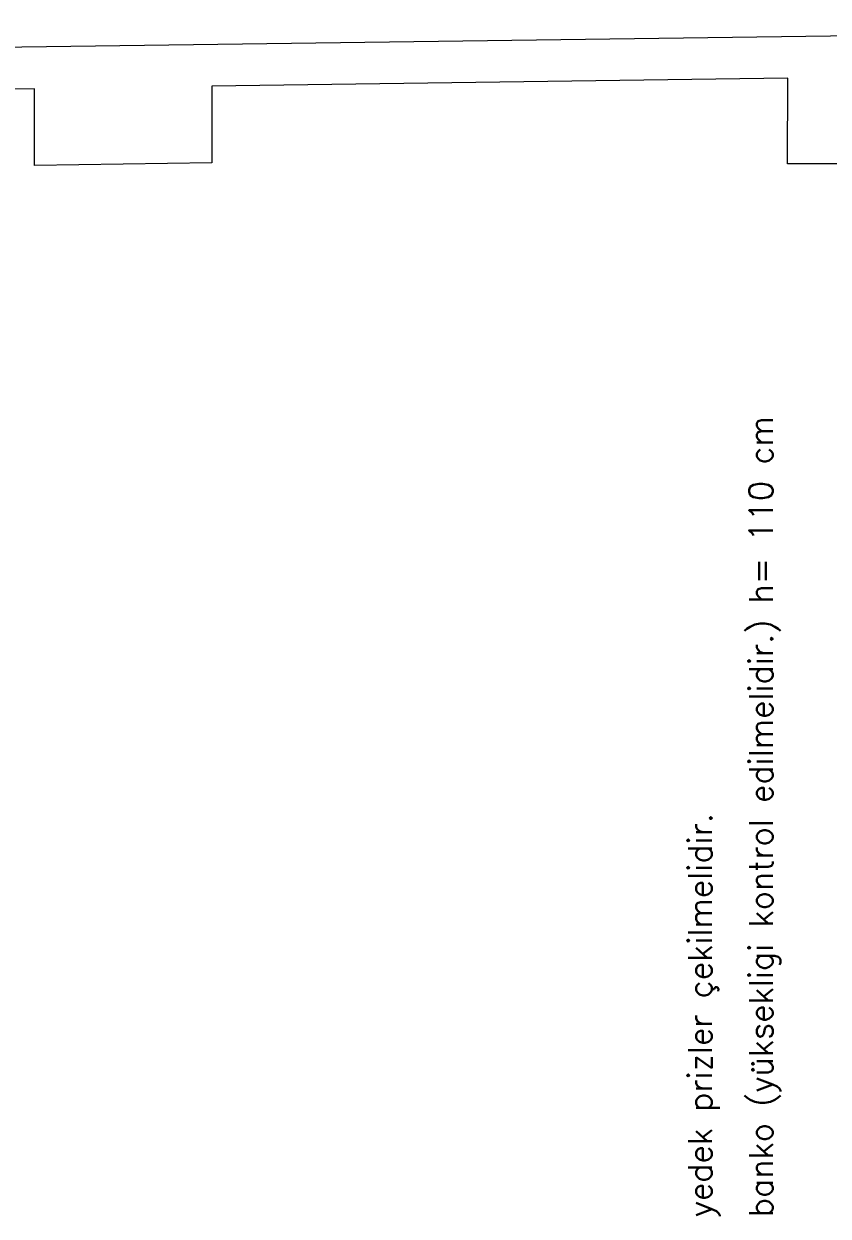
# Model space of a CAD drawing. Extents: x 1233 to 5727, y 618 to 3242.
# Drawn here: x 2166 to 2547, y 2586 to 3151 of the extents above; entities that cross this region are included whole.
import ezdxf

# ---------------------------------------------------------------- set-up
doc = ezdxf.new("R2010")
doc.units = 0
doc.header["$LTSCALE"] = 20
doc.layers.get('0').update_dxf_attribs({"linetype": 'CONTINUOUS', "lineweight": 15})
doc.styles.get("Standard").update_dxf_attribs({"font": 'txttw.shx'})

msp = doc.modelspace()

# ---------------------------------------------------------------- linework, layer by layer
at = {"color": 30}
for p, q in [((1233.04, 3127.6), (2954.6, 3151.36)), ((2528, 3125.55), (2255.05, 3121.83)), ((2527.88, 3085.1), (2528, 3125.55)), ((2171.05, 3120.62), (1898.02, 3116.91)), ((2171.05, 3084.31), (2171.05, 3120.62)), ((2255.05, 3121.83), (2255.05, 3085.46)), ((2255.05, 3085.46), (2171.05, 3084.31)), ((2617.56, 3085.1), (2527.88, 3085.1))]:
    msp.add_line(p, q, dxfattribs=at)

# ---------------------------------------------------------------- texts
for s, p in [('banko (yüksekligi kontrol edilmelidir.) h= 110 cm', (2520.81, 2585.83)), ('yedek prizler çekilmelidir. ', (2491.97, 2585.83))]:
    msp.add_text(s, height=11.2, rotation=90).set_placement(p)

doc.saveas('drawing.dxf')
